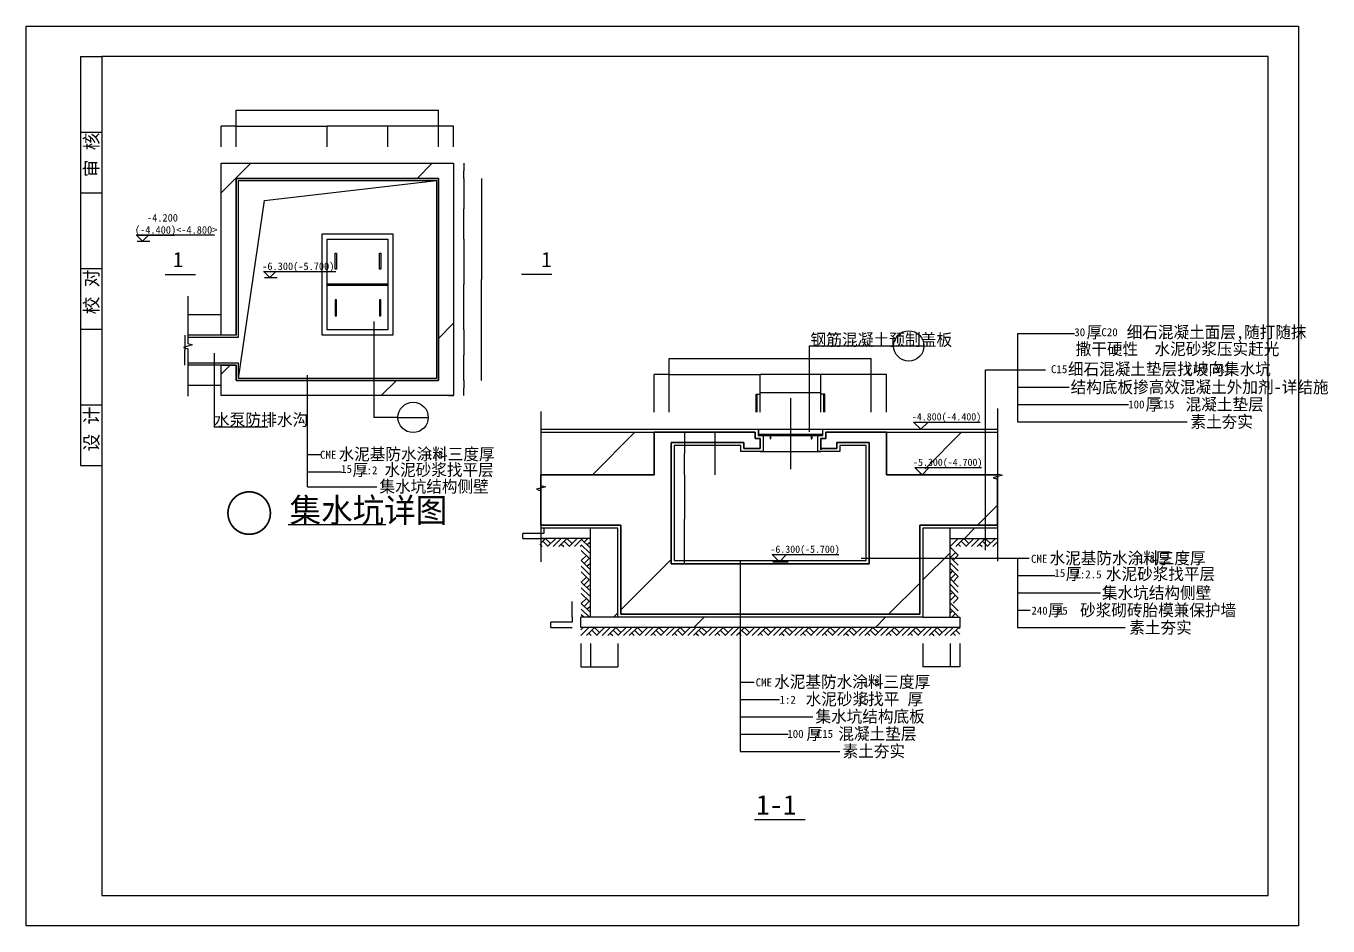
# Model space of a CAD drawing. Header units: metres. Extents: x -29254 to 67342, y -13190 to 112674.
# Drawn here: x -25054 to 17915, y 82974 to 112674 of the extents above; entities that cross this region are included whole.
import ezdxf

# ---------------------------------------------------------------- set-up
doc = ezdxf.new("R2010")
doc.units = ezdxf.units.M
for name, color, linetype in [('DIM', 140, 'Continuous'), ('OTHER', 7, 'Continuous'), ('PUB_DIM', 3, 'Continuous'), ('PUB_HATCH', 7, 'Continuous'), ('PUB_TEXT', 7, 'Continuous'), ('Q', 4, 'Continuous'), ('T1', 41, 'Continuous'), ('T2', 6, 'Continuous'), ('TK', 143, 'Continuous')]:
    doc.layers.add(name, color=color, linetype=linetype)
doc.dimstyles.get("Standard").update_dxf_attribs({"dimtxt": 2.5, "dimasz": 2.5, "dimexe": 1.25, "dimexo": 0.625, "dimtad": 1, "dimcen": 2.5, "dimazin": 3, "dimtfac": 1, "dimtmove": 0, "dimatfit": 3})
pattern_1 = [(45, (0, 0), (-2994.92, 2994.92), [])]
pattern_2 = [(45, (0, 0), (-1796.95, 1796.95), [])]
pattern_3 = [(45, (0, 0), (-1497.46, 1497.46), [])]

# ---------------------------------------------------------------- blocks, each defined once
blk = doc.blocks.new('_INDEX1')
blk.add_lwpolyline([(-0.5, 0, 0.04, 0.04, 1), (0.5, 0, 0.04, 0.04, 1)], format="xyseb", close=True)
blk = doc.blocks.new('BG')
at = {"layer": 'T2'}
for p, q in [((-450, 450), (2400, 450)), ((-450, 450), (0, 0)), ((-400, 0), (550, 0)), ((450, 450), (0, 0))]:
    blk.add_line(p, q, dxfattribs=at)
blk = doc.blocks.new('_INDEX')
blk.add_line((-0.5, 0), (0.5, 0))
blk.add_circle((0, 0), 0.5)
blk = doc.blocks.new('*D3')
for p, q in [((174.4, 100570.26), (-824.85, 100570.26)), ((-824.6, 99928.36), (-824.6, 100570.26)), ((1176.65, 100570.26), (177.4, 100570.26)), ((1176.4, 99928.36), (1176.4, 100570.26))]:
    blk.add_line(p, q)
at = {"layer": 'Defpoints'}
for p in [(1176.4, 100570.26), (-824.6, 99928.36), (1176.4, 99928.36)]:
    blk.add_point(p, dxfattribs=at)
at = {"layer": 'DIM', "insert": (175.9, 100570.26), "char_height": 1, "attachment_point": 5}
blk.add_mtext('600', dxfattribs=at)
blk = doc.blocks.new('*D4')
for p, q in [((174.4, 101170.56), (-824.85, 101170.56)), ((-824.6, 99928.36), (-824.6, 101170.56)), ((1176.65, 101170.56), (177.4, 101170.56)), ((1176.4, 99928.36), (1176.4, 101170.56))]:
    blk.add_line(p, q)
at = {"layer": 'Defpoints'}
for p in [(1176.4, 101170.56), (-824.6, 99928.36), (1176.4, 99928.36)]:
    blk.add_point(p, dxfattribs=at)
at = {"layer": 'DIM', "insert": (175.9, 101170.56), "char_height": 1, "attachment_point": 5}
blk.add_mtext('600', dxfattribs=at)
blk = doc.blocks.new('*D5')
for p, q in [((-3826.1, 100995.56), (-3826.1, 101704.16)), ((-3825.85, 101704.16), (-493.1, 101704.16)), ((-489.1, 101704.16), (2843.65, 101704.16)), ((2843.9, 100995.56), (2843.9, 101704.16))]:
    blk.add_line(p, q)
at = {"layer": 'Defpoints'}
for p in [(-3826.1, 101704.16), (-3826.1, 100995.56), (2843.9, 100995.56)]:
    blk.add_point(p, dxfattribs=at)
at = {"layer": 'DIM', "insert": (-491.1, 101704.16), "char_height": 1, "attachment_point": 5}
blk.add_mtext('2000', dxfattribs=at)
blk = doc.blocks.new('*D17')
for p, q in [((-8312.205, 95930.76), (-8661.13, 95930.76)), ((-8660.88, 95764.01), (-8660.88, 95930.76)), ((-7960.28, 95930.76), (-8309.205, 95930.76)), ((-7960.53, 96097.51), (-7960.53, 95930.76))]:
    blk.add_line(p, q)
at = {"layer": 'Defpoints'}
for p in [(-7960.53, 96097.51), (-7960.53, 95930.76), (-8660.88, 95764.01)]:
    blk.add_point(p, dxfattribs=at)
at = {"layer": 'DIM', "insert": (-8310.705, 95930.76), "char_height": 1, "attachment_point": 5}
blk.add_mtext('100', dxfattribs=at)
blk = doc.blocks.new('*D18')
for p, q in [((-7027.95, 93682.8), (-7028.2, 93682.8)), ((-7027.7, 93362.81), (-7027.7, 93682.8)), ((-7027.7, 93162.71), (-7027.7, 93682.8)), ((-7027.7, 93682.8), (-7027.7, 93682.8)), ((-7027.45, 93682.8), (-7027.2, 93682.8))]:
    blk.add_line(p, q)
at = {"layer": 'Defpoints'}
for p in [(-7027.7, 93682.8), (-7027.7, 93362.81), (-7027.7, 93162.71)]:
    blk.add_point(p, dxfattribs=at)
at = {"layer": 'DIM', "insert": (-7027.7, 93683.925), "char_height": 1, "attachment_point": 5}
blk.add_mtext('15', dxfattribs=at)
blk = doc.blocks.new('*D19')
for p, q in [((-7379.375, 92995.96), (-7728.3, 92995.96)), ((-7728.05, 92829.21), (-7728.05, 92995.96)), ((-7027.45, 92995.96), (-7376.375, 92995.96)), ((-7027.7, 93162.71), (-7027.7, 92995.96))]:
    blk.add_line(p, q)
at = {"layer": 'Defpoints'}
for p in [(-7728.05, 92829.21), (-7027.7, 93162.71), (-7027.7, 92995.96)]:
    blk.add_point(p, dxfattribs=at)
at = {"layer": 'DIM', "insert": (-7377.875, 92995.96), "char_height": 1, "attachment_point": 5}
blk.add_mtext('100', dxfattribs=at)
blk = doc.blocks.new('*D20')
for p, q in [((-6745.53, 92295.66), (-6745.53, 91523.35)), ((-6427.4, 92295.66), (-6427.4, 91523.35)), ((-6745.28, 91523.35), (-6587.965, 91523.35)), ((-6584.965, 91523.35), (-6427.65, 91523.35))]:
    blk.add_line(p, q)
at = {"layer": 'Defpoints'}
for p in [(-6745.53, 92295.66), (-6427.4, 92295.66), (-6745.53, 91523.35)]:
    blk.add_point(p, dxfattribs=at)
at = {"layer": 'DIM', "insert": (-6586.465, 91523.35), "char_height": 1, "attachment_point": 5}
blk.add_mtext('100', dxfattribs=at)
blk = doc.blocks.new('*D21')
for p, q in [((-6427.4, 92295.66), (-6427.4, 91523.35)), ((-5527, 92295.66), (-5527, 91523.35)), ((-6427.15, 91523.35), (-5978.7, 91523.35)), ((-5975.7, 91523.35), (-5527.25, 91523.35))]:
    blk.add_line(p, q)
at = {"layer": 'Defpoints'}
for p in [(-6427.4, 92295.66), (-5527, 92295.66), (-6427.4, 91523.35)]:
    blk.add_point(p, dxfattribs=at)
at = {"layer": 'DIM', "insert": (-5977.2, 91523.35), "char_height": 1, "attachment_point": 5}
blk.add_mtext('240', dxfattribs=at)
blk = doc.blocks.new('*D22')
for p, q in [((-3325.85, 97865.11), (-3325.85, 96397.71)), ((-3326.1, 96397.71), (-3326.35, 96397.71)), ((-3325.85, 94930.31), (-3325.85, 96397.71)), ((-3325.85, 96397.71), (-3325.85, 96397.71)), ((-3325.6, 96397.71), (-3325.35, 96397.71))]:
    blk.add_line(p, q)
at = {"layer": 'Defpoints'}
for p in [(-3325.85, 97865.11), (-3325.85, 96397.71), (-3325.85, 94930.31)]:
    blk.add_point(p, dxfattribs=at)
at = {"layer": 'DIM', "insert": (-3325.85, 96398.835), "char_height": 1, "attachment_point": 5}
blk.add_mtext('1000', dxfattribs=at)
blk = doc.blocks.new('*D23')
for p, q in [((-3826.1, 99928.36), (-3826.1, 101170.56)), ((-3825.85, 101170.56), (-2326.85, 101170.56)), ((-2323.85, 101170.56), (-824.85, 101170.56)), ((-824.6, 99928.36), (-824.6, 101170.56))]:
    blk.add_line(p, q)
at = {"layer": 'Defpoints'}
for p in [(-3826.1, 101170.56), (-3826.1, 99928.36), (-824.6, 99928.36)]:
    blk.add_point(p, dxfattribs=at)
at = {"layer": 'DIM', "insert": (-2325.35, 101170.56), "char_height": 1, "attachment_point": 5}
blk.add_mtext('900', dxfattribs=at)
blk = doc.blocks.new('*D24')
for p, q in [((-3325.85, 99265.81), (-3325.85, 98565.46)), ((-3326.1, 98565.46), (-3326.35, 98565.46)), ((-3325.85, 97865.11), (-3325.85, 98565.46)), ((-3325.85, 98565.46), (-3325.85, 98565.46)), ((-3325.6, 98565.46), (-3325.35, 98565.46))]:
    blk.add_line(p, q)
at = {"layer": 'Defpoints'}
for p in [(-3325.85, 99265.81), (-3325.85, 98565.46), (-3325.85, 97865.11)]:
    blk.add_point(p, dxfattribs=at)
at = {"layer": 'DIM', "insert": (-3325.85, 98566.585), "char_height": 1, "attachment_point": 5}
blk.add_mtext('500(300)', dxfattribs=at)
blk = doc.blocks.new('*D25')
for p, q in [((-4077.725, 101170.56), (-4326.6, 101170.56)), ((-4326.35, 99928.36), (-4326.35, 101170.56)), ((-3825.85, 101170.56), (-4074.725, 101170.56)), ((-3826.1, 100023.11), (-3826.1, 101170.56))]:
    blk.add_line(p, q)
at = {"layer": 'Defpoints'}
for p in [(-3826.1, 101170.56), (-4326.35, 99928.36), (-3826.1, 100023.11)]:
    blk.add_point(p, dxfattribs=at)
at = {"layer": 'DIM', "insert": (-4076.225, 101170.56), "char_height": 1, "attachment_point": 5}
blk.add_mtext('150', dxfattribs=at)
blk = doc.blocks.new('*D26')
for p, q in [((-924.65, 99928.36), (-924.65, 100528.66)), ((-924.4, 100528.66), (-875.625, 100528.66)), ((-873.625, 100528.66), (-824.85, 100528.66)), ((-824.6, 99928.36), (-824.6, 100528.66))]:
    blk.add_line(p, q)
at = {"layer": 'Defpoints'}
for p in [(-924.65, 100528.66), (-924.65, 99928.36), (-824.6, 99928.36)]:
    blk.add_point(p, dxfattribs=at)
at = {"layer": 'DIM', "insert": (-874.625, 100528.66), "char_height": 1, "attachment_point": 5}
blk.add_mtext('60', dxfattribs=at)
blk = doc.blocks.new('*D27')
for p, q in [((-958, 99928.36), (-958, 100528.66)), ((-957.75, 100528.66), (-941.825, 100528.66)), ((-940.825, 100528.66), (-924.9, 100528.66)), ((-924.65, 99928.36), (-924.65, 100528.66))]:
    blk.add_line(p, q)
at = {"layer": 'Defpoints'}
for p in [(-958, 100528.66), (-958, 99928.36), (-924.65, 99928.36)]:
    blk.add_point(p, dxfattribs=at)
at = {"layer": 'DIM', "insert": (-941.325, 100528.66), "char_height": 1, "attachment_point": 5}
blk.add_mtext('5', dxfattribs=at)
blk = doc.blocks.new('*D36')
for p, q in [((4544.8, 92295.66), (4544.8, 91523.35)), ((5445.2, 92295.66), (5445.2, 91523.35)), ((4993.5, 91523.35), (4544.55, 91523.35)), ((5445.45, 91523.35), (4996.5, 91523.35))]:
    blk.add_line(p, q)
at = {"layer": 'Defpoints'}
for p in [(4544.8, 92295.66), (5445.2, 92295.66), (5445.2, 91523.35)]:
    blk.add_point(p, dxfattribs=at)
at = {"layer": 'DIM', "insert": (4995, 91523.35), "char_height": 1, "attachment_point": 5}
blk.add_mtext('240', dxfattribs=at)
blk = doc.blocks.new('*D37')
for p, q in [((5445.2, 92295.66), (5445.2, 91523.35)), ((5763.32, 92295.66), (5763.32, 91523.35)), ((5602.76, 91523.35), (5444.95, 91523.35)), ((5763.57, 91523.35), (5605.76, 91523.35))]:
    blk.add_line(p, q)
at = {"layer": 'Defpoints'}
for p in [(5445.2, 92295.66), (5763.32, 92295.66), (5763.32, 91523.35)]:
    blk.add_point(p, dxfattribs=at)
at = {"layer": 'DIM', "insert": (5604.26, 91523.35), "char_height": 1, "attachment_point": 5}
blk.add_mtext('100', dxfattribs=at)
blk = doc.blocks.new('*D38')
for p, q in [((2008.65, 101170.56), (1176.15, 101170.56)), ((1176.4, 99928.36), (1176.4, 101170.56)), ((2844.15, 101170.56), (2011.65, 101170.56)), ((2843.9, 99928.36), (2843.9, 101170.56))]:
    blk.add_line(p, q)
at = {"layer": 'Defpoints'}
for p in [(2843.9, 101170.56), (1176.4, 99928.36), (2843.9, 99928.36)]:
    blk.add_point(p, dxfattribs=at)
at = {"layer": 'DIM', "insert": (2010.15, 101170.56), "char_height": 1, "attachment_point": 5}
blk.add_mtext('500', dxfattribs=at)
blk = doc.blocks.new('*D39')
for p, q in [((1292.625, 100528.66), (1276.2, 100528.66)), ((1276.45, 99928.36), (1276.45, 100528.66)), ((1310.05, 100528.66), (1293.625, 100528.66)), ((1309.8, 99928.36), (1309.8, 100528.66))]:
    blk.add_line(p, q)
at = {"layer": 'Defpoints'}
for p in [(1309.8, 100528.66), (1276.45, 99928.36), (1309.8, 99928.36)]:
    blk.add_point(p, dxfattribs=at)
at = {"layer": 'DIM', "insert": (1293.125, 100528.66), "char_height": 1, "attachment_point": 5}
blk.add_mtext('5', dxfattribs=at)
blk = doc.blocks.new('*D40')
for p, q in [((1225.425, 100528.66), (1176.15, 100528.66)), ((1176.4, 99928.36), (1176.4, 100528.66)), ((1276.7, 100528.66), (1227.425, 100528.66)), ((1276.45, 99928.36), (1276.45, 100528.66))]:
    blk.add_line(p, q)
at = {"layer": 'Defpoints'}
for p in [(1276.45, 100528.66), (1176.4, 99928.36), (1276.45, 99928.36)]:
    blk.add_point(p, dxfattribs=at)
at = {"layer": 'DIM', "insert": (1226.425, 100528.66), "char_height": 1, "attachment_point": 5}
blk.add_mtext('60', dxfattribs=at)
blk = doc.blocks.new('*D41')
for p, q in [((3092.525, 101170.56), (2843.65, 101170.56)), ((2843.9, 100023.11), (2843.9, 101170.56)), ((3344.4, 101170.56), (3095.525, 101170.56)), ((3344.15, 99928.36), (3344.15, 101170.56))]:
    blk.add_line(p, q)
at = {"layer": 'Defpoints'}
for p in [(3344.15, 101170.56), (2843.9, 100023.11), (3344.15, 99928.36)]:
    blk.add_point(p, dxfattribs=at)
at = {"layer": 'DIM', "insert": (3094.025, 101170.56), "char_height": 1, "attachment_point": 5}
blk.add_mtext('150', dxfattribs=at)
blk = doc.blocks.new('*D42')
for p, q in [((-18113.39, 109189.71), (-18113.39, 109898.31)), ((-18113.14, 109898.31), (-14780.39, 109898.31)), ((-14776.39, 109898.31), (-11443.64, 109898.31)), ((-11443.39, 109189.71), (-11443.39, 109898.31))]:
    blk.add_line(p, q)
at = {"layer": 'Defpoints'}
for p in [(-18113.39, 109898.31), (-18113.39, 109189.71), (-11443.39, 109189.71)]:
    blk.add_point(p, dxfattribs=at)
at = {"layer": 'DIM', "insert": (-14778.39, 109898.31), "char_height": 1, "attachment_point": 5}
blk.add_mtext('2000', dxfattribs=at)
blk = doc.blocks.new('*D43')
for p, q in [((-18113.39, 108689.46), (-18113.39, 109364.71)), ((-18113.14, 109364.71), (-16614.14, 109364.71)), ((-16611.14, 109364.71), (-15112.14, 109364.71)), ((-15111.89, 108689.46), (-15111.89, 109364.71))]:
    blk.add_line(p, q)
at = {"layer": 'Defpoints'}
for p in [(-18113.39, 109364.71), (-18113.39, 108689.46), (-15111.89, 108689.46)]:
    blk.add_point(p, dxfattribs=at)
at = {"layer": 'DIM', "insert": (-16612.64, 109364.71), "char_height": 1, "attachment_point": 5}
blk.add_mtext('900', dxfattribs=at)
blk = doc.blocks.new('*D44')
for p, q in [((-19814.24, 102477.3), (-19814.24, 101977.05)), ((-19814.49, 101977.05), (-19814.74, 101977.05)), ((-19814.24, 101476.8), (-19814.24, 101977.05)), ((-19814.24, 101977.05), (-19814.24, 101977.05)), ((-19813.99, 101977.05), (-19813.74, 101977.05))]:
    blk.add_line(p, q)
at = {"layer": 'Defpoints'}
for p in [(-19814.24, 102477.3), (-19814.24, 101977.05), (-19814.24, 101476.8)]:
    blk.add_point(p, dxfattribs=at)
at = {"layer": 'DIM', "insert": (-19814.24, 101978.175), "char_height": 1, "attachment_point": 5}
blk.add_mtext('300', dxfattribs=at)
blk = doc.blocks.new('*D45')
for p, q in [((-18365.015, 109364.71), (-18613.89, 109364.71)), ((-18613.64, 108689.46), (-18613.64, 109364.71)), ((-18113.14, 109364.71), (-18362.015, 109364.71)), ((-18113.39, 108784.2), (-18113.39, 109364.71))]:
    blk.add_line(p, q)
at = {"layer": 'Defpoints'}
for p in [(-18113.39, 109364.71), (-18113.39, 108784.2), (-18613.64, 108689.46)]:
    blk.add_point(p, dxfattribs=at)
at = {"layer": 'DIM', "insert": (-18363.515, 109364.71), "char_height": 1, "attachment_point": 5}
blk.add_mtext('150', dxfattribs=at)
blk = doc.blocks.new('*D46')
for p, q in [((-14112.89, 109364.71), (-15112.14, 109364.71)), ((-15111.89, 108689.46), (-15111.89, 109364.71)), ((-13110.64, 109364.71), (-14109.89, 109364.71)), ((-13110.89, 108689.46), (-13110.89, 109364.71))]:
    blk.add_line(p, q)
at = {"layer": 'Defpoints'}
for p in [(-13110.89, 109364.71), (-15111.89, 108689.46), (-13110.89, 108689.46)]:
    blk.add_point(p, dxfattribs=at)
at = {"layer": 'DIM', "insert": (-14111.39, 109364.71), "char_height": 1, "attachment_point": 5}
blk.add_mtext('600', dxfattribs=at)
blk = doc.blocks.new('*D47')
for p, q in [((-11194.765, 109364.71), (-11443.64, 109364.71)), ((-11443.39, 108784.2), (-11443.39, 109364.71)), ((-10942.89, 109364.71), (-11191.765, 109364.71)), ((-10943.14, 108689.46), (-10943.14, 109364.71))]:
    blk.add_line(p, q)
at = {"layer": 'Defpoints'}
for p in [(-10943.14, 109364.71), (-11443.39, 108784.2), (-10943.14, 108689.46)]:
    blk.add_point(p, dxfattribs=at)
at = {"layer": 'DIM', "insert": (-11193.265, 109364.71), "char_height": 1, "attachment_point": 5}
blk.add_mtext('150', dxfattribs=at)
blk = doc.blocks.new('*D48')
for p, q in [((-12278.64, 109364.71), (-13111.14, 109364.71)), ((-13110.89, 108689.46), (-13110.89, 109364.71)), ((-11443.14, 109364.71), (-12275.64, 109364.71)), ((-11443.39, 108689.46), (-11443.39, 109364.71))]:
    blk.add_line(p, q)
at = {"layer": 'Defpoints'}
for p in [(-11443.39, 109364.71), (-13110.89, 108689.46), (-11443.39, 108689.46)]:
    blk.add_point(p, dxfattribs=at)
at = {"layer": 'DIM', "insert": (-12277.14, 109364.71), "char_height": 1, "attachment_point": 5}
blk.add_mtext('500', dxfattribs=at)
blk = doc.blocks.new('*D50')
for p, q in [((-10024.11, 107646.55), (-10024.11, 104311.55)), ((-10024.36, 104311.55), (-10024.61, 104311.55)), ((-10024.11, 100976.55), (-10024.11, 104311.55)), ((-10024.11, 104311.55), (-10024.11, 104311.55)), ((-10023.86, 104311.55), (-10023.61, 104311.55))]:
    blk.add_line(p, q)
at = {"layer": 'Defpoints'}
for p in [(-10024.11, 107646.55), (-10024.11, 104311.55), (-10024.11, 100976.55)]:
    blk.add_point(p, dxfattribs=at)
at = {"layer": 'DIM', "insert": (-10024.11, 104312.675), "char_height": 1, "attachment_point": 5}
blk.add_mtext('2000', dxfattribs=at)
blk = doc.blocks.new('*D51')
for p, q in [((-10609.64, 105645.55), (-10609.64, 104144.8)), ((-10609.89, 104144.8), (-10610.14, 104144.8)), ((-10609.64, 102644.05), (-10609.64, 104144.8)), ((-10609.64, 104144.8), (-10609.64, 104144.8)), ((-10609.39, 104144.8), (-10609.14, 104144.8))]:
    blk.add_line(p, q)
at = {"layer": 'Defpoints'}
for p in [(-10609.64, 105645.55), (-10609.64, 104144.8), (-10609.64, 102644.05)]:
    blk.add_point(p, dxfattribs=at)
at = {"layer": 'DIM', "insert": (-10609.64, 104145.925), "char_height": 1, "attachment_point": 5}
blk.add_mtext('900', dxfattribs=at)
blk = doc.blocks.new('*D52')
for p, q in [((-10609.64, 102644.05), (-10609.64, 101810.3)), ((-10609.89, 101810.3), (-10610.14, 101810.3)), ((-10609.64, 100976.55), (-10609.64, 101810.3)), ((-10609.64, 101810.3), (-10609.64, 101810.3)), ((-10609.39, 101810.3), (-10609.14, 101810.3))]:
    blk.add_line(p, q)
at = {"layer": 'Defpoints'}
for p in [(-10609.64, 102644.05), (-10609.64, 101810.3), (-10609.64, 100976.55)]:
    blk.add_point(p, dxfattribs=at)
at = {"layer": 'DIM', "insert": (-10609.64, 101811.425), "char_height": 1, "attachment_point": 5}
blk.add_mtext('500', dxfattribs=at)
blk = doc.blocks.new('*D53')
for p, q in [((-10609.89, 100726.42), (-10610.14, 100726.42)), ((-10609.64, 100976.55), (-10609.64, 100726.42)), ((-10609.64, 100476.3), (-10609.64, 100726.42)), ((-10609.64, 100726.42), (-10609.64, 100726.42)), ((-10609.39, 100726.42), (-10609.14, 100726.42))]:
    blk.add_line(p, q)
at = {"layer": 'Defpoints'}
for p in [(-10609.64, 100976.55), (-10609.64, 100726.42), (-10609.64, 100476.3)]:
    blk.add_point(p, dxfattribs=at)
at = {"layer": 'DIM', "insert": (-10609.64, 100727.545), "char_height": 1, "attachment_point": 5}
blk.add_mtext('150', dxfattribs=at)
blk = doc.blocks.new('*D55')
for p, q in [((-10609.89, 107896.67), (-10610.14, 107896.67)), ((-10609.64, 108146.8), (-10609.64, 107896.67)), ((-10609.64, 107646.55), (-10609.64, 107896.67)), ((-10609.64, 107896.67), (-10609.64, 107896.67)), ((-10609.39, 107896.67), (-10609.14, 107896.67))]:
    blk.add_line(p, q)
at = {"layer": 'Defpoints'}
for p in [(-10609.64, 108146.8), (-10609.64, 107896.67), (-10609.64, 107646.55)]:
    blk.add_point(p, dxfattribs=at)
at = {"layer": 'DIM', "insert": (-10609.64, 107897.795), "char_height": 1, "attachment_point": 5}
blk.add_mtext('150', dxfattribs=at)
blk = doc.blocks.new('*D56')
for p, q in [((-10609.64, 107646.55), (-10609.64, 106646.05)), ((-10609.89, 106646.05), (-10610.14, 106646.05)), ((-10609.64, 105645.55), (-10609.64, 106646.05)), ((-10609.64, 106646.05), (-10609.64, 106646.05)), ((-10609.39, 106646.05), (-10609.14, 106646.05))]:
    blk.add_line(p, q)
at = {"layer": 'Defpoints'}
for p in [(-10609.64, 107646.55), (-10609.64, 106646.05), (-10609.64, 105645.55)]:
    blk.add_point(p, dxfattribs=at)
at = {"layer": 'DIM', "insert": (-10609.64, 106647.175), "char_height": 1, "attachment_point": 5}
blk.add_mtext('600', dxfattribs=at)

msp = doc.modelspace()

# ---------------------------------------------------------------- hatches: boundary and pattern name
h = msp.add_hatch()
h.set_pattern_fill('AN31C', scale=1334)
h.set_pattern_definition(pattern_1)
h.paths.add_polyline_path([(-11443.39, 107646.55), (-11443.39, 100976.55), (-18113.39, 100976.55), (-18113.39, 101476.8), (-18613.64, 101476.8), (-18613.64, 100476.3), (-10943.14, 100476.3), (-10943.14, 108146.8), (-18613.64, 108146.8), (-18613.64, 102477.3), (-18113.39, 102477.3), (-18113.39, 107646.55)])
h = msp.add_hatch()
h.set_pattern_fill('ANSI31', scale=1200.6)
h.paths.add_polyline_path([(-18613.64, 103144.3), (-19714.19, 103144.3), (-19714.19, 102477.3), (-18613.64, 102477.3)])
h = msp.add_hatch()
h.set_pattern_fill('ANSI31', scale=1200.6)
h.paths.add_polyline_path([(-18613.64, 101476.8), (-19714.19, 101476.8), (-19714.19, 100809.8), (-18613.64, 100809.8)])
h = msp.add_hatch()
h.set_pattern_fill('AN31C', scale=2001)
h.set_pattern_definition([(45, (0, 0), (-4492.37, 4492.37), [])])
h.paths.add_polyline_path([(4444.7, 96197.61), (7010.35, 96197.61), (7010.35, 97865.11), (3344.15, 97865.11), (3344.15, 99265.81), (1343.15, 99265.81), (1343.15, 99065.71), (1176.4, 99065.71), (1176.4, 98732.21), (1710, 98732.21), (1710, 98932.31), (2777.2, 98932.31), (2777.2, 94930.31), (-3759.4, 94930.31), (-3759.4, 98932.31), (-1358.2, 98932.31), (-1358.2, 98732.21), (-824.6, 98732.21), (-824.6, 99065.71), (-991.35, 99065.71), (-991.35, 99265.81), (-4326.35, 99265.81), (-4326.35, 97865.11), (-8060.58, 97865.11), (-8060.58, 96197.61), (-5426.9, 96197.61), (-5426.9, 93262.81), (4444.7, 93262.81)])
h = msp.add_hatch()
h.set_pattern_fill('AN33C', scale=800.4)
h.set_pattern_definition(pattern_2)
h.paths.add_polyline_path([(-8060.58, 99265.81), (-8060.58, 97865.11), (-4326.35, 97865.11), (-4326.35, 99265.81)])
h = msp.add_hatch()
h.set_pattern_fill('AN33C', scale=800.4)
h.set_pattern_definition(pattern_2)
h.paths.add_polyline_path([(6615.14, 99265.81), (3344.15, 99265.81), (3344.15, 97865.11), (4511.4, 97865.11), (4311.29, 98065.22), (4711.51, 98065.22), (4511.4, 97865.11), (4755.98, 97865.11), (6615.14, 97865.11)])
h = msp.add_hatch()
h.set_pattern_fill('AN33C', scale=800.4)
h.set_pattern_definition(pattern_2)
h.paths.add_polyline_path([(7010.35, 99265.81), (6615.14, 99265.81), (6615.14, 97865.11), (7010.35, 97865.11)])
h = msp.add_hatch()
h.set_pattern_fill('AN32C', scale=667)
h.set_pattern_definition(pattern_3)
h.paths.add_polyline_path([(-6427.4, 95764.01), (-6427.4, 96097.51), (-8060.58, 96097.51), (-8060.58, 95764.01), (-7960.53, 95764.01)])
h = msp.add_hatch()
h.set_pattern_fill('ANSI31', scale=2001)
h.paths.add_polyline_path([(-6427.4, 93162.71), (-5527, 93162.71), (-5527, 96097.51), (-6427.4, 96097.51)])
h = msp.add_hatch()
h.set_pattern_fill('ANSI31', scale=2001)
h.paths.add_polyline_path([(5445.2, 96097.51), (4544.8, 96097.51), (4544.8, 93162.71), (5445.2, 93162.71)])
h = msp.add_hatch()
h.set_pattern_fill('AN32C', scale=667)
h.set_pattern_definition(pattern_3)
h.paths.add_polyline_path([(7010.35, 96097.51), (5445.2, 96097.51), (5445.2, 95764.01), (7010.35, 95764.01)])
h = msp.add_hatch()
h.set_pattern_fill('AN33C', scale=1334)
h.set_pattern_definition(pattern_1)
h.paths.add_polyline_path([(-5527, 93162.71), (-6745.53, 93162.71), (-6745.53, 92829.21), (5763.32, 92829.21), (5763.32, 93162.71), (4544.8, 93162.71)])

# ---------------------------------------------------------------- linework, layer by layer
for p, q in [((-17179.59, 106912.85), (-11510.09, 107579.85)), ((-18046.69, 101043.25), (-17179.59, 106912.85)), ((-21414.86, 105778.95), (-18830.59, 105778.95)), ((-17212.96, 104578.35), (-14828.69, 104578.35)), ((-13110.89, 104159.35), (-15111.89, 104159.35)), ((-13110.89, 104106.47), (-15111.89, 104106.47)), ((7673.88, 102530.31), (9553.63, 102530.31)), ((7673.88, 102530.31), (7673.88, 99609.58)), ((787.62, 102116.94), (787.62, 99286.09)), ((6615.14, 101326.44), (8596.88, 101326.44)), ((6615.14, 95375.78), (6615.14, 101326.44)), ((7673.88, 100754.15), (9372.73, 100754.15)), ((-11113.61, 100476.3), (-10943.14, 100476.3)), ((175.9, 100395.26), (175.9, 98051.7)), ((7673.88, 100181.87), (11336.13, 100181.87)), ((7010.35, 99832.76), (7010.35, 95017.05)), ((-4326.35, 99265.81), (-991.35, 99265.81)), ((-4326.35, 99265.81), (-4326.35, 97865.11)), ((-2325.35, 99265.81), (-2325.35, 97865.11)), ((-991.35, 99265.81), (-991.35, 99065.71)), ((1343.15, 99265.81), (3344.15, 99265.81)), ((1343.15, 99265.81), (1343.15, 99065.71)), ((3344.15, 99265.81), (3344.15, 97865.11)), ((4237.91, 99605.99), (6439.04, 99605.99)), ((7673.88, 99609.58), (13266.99, 99609.58)), ((-3759.4, 98932.31), (-3759.4, 94930.31)), ((-3759.4, 98932.31), (-1358.2, 98932.31)), ((-1358.2, 98932.31), (-1358.2, 98732.21)), ((-991.35, 99065.71), (-824.6, 99065.71)), ((-824.6, 99065.71), (-824.6, 98732.21)), ((-724.55, 99165.76), (-497.95, 99165.76)), ((-478.18, 99165.76), (858.68, 99165.76)), ((878.45, 99165.76), (1076.35, 99165.76)), ((1176.4, 99065.71), (1343.15, 99065.71)), ((1176.4, 99065.71), (1176.4, 98732.21)), ((1710, 98932.31), (2777.2, 98932.31)), ((1710, 98932.31), (1710, 98732.21)), ((2777.2, 98932.31), (2777.2, 94930.31)), ((-1358.2, 98732.21), (-824.6, 98732.21)), ((-824.6, 98632.16), (1176.4, 98632.16)), ((1176.4, 98732.21), (1710, 98732.21)), ((4277.03, 98105.24), (6478.15, 98105.24)), ((-8060.58, 97865.11), (-4326.35, 97865.11)), ((3344.15, 97865.11), (7010.35, 97865.11)), ((-8060.58, 96197.61), (-5426.9, 96197.61)), ((-5426.9, 96197.61), (-5426.9, 93262.81)), ((4444.7, 96197.61), (7010.35, 96197.61)), ((4444.7, 96197.61), (4444.7, 93262.81)), ((-1479.26, 95030.36), (-1479.26, 88730.28)), ((-431.09, 95237.14), (1770.04, 95237.14)), ((2510.4, 95116.9), (8057.22, 95116.9)), ((7673.88, 95116.9), (7673.88, 92827.76)), ((-3759.4, 94930.31), (2777.2, 94930.31)), ((7673.88, 94544.62), (8897.03, 94544.62)), ((7673.88, 93972.33), (10406.23, 93972.33)), ((-5426.9, 93262.81), (4444.7, 93262.81)), ((7673.88, 93400.05), (8083.68, 93400.05)), ((7673.88, 92827.76), (11219.58, 92827.76)), ((-1479.26, 91019.43), (-1027.23, 91019.43)), ((-1479.26, 90447.14), (-187.85, 90447.14)), ((-1479.26, 89874.85), (913.84, 89874.85)), ((-1479.26, 89302.57), (95.44, 89302.57)), ((-1479.26, 88730.28), (1805.68, 88730.28))]:
    msp.add_line(p, q)
for points in [[(-19714.19, 102410.6), (-18046.69, 102410.6), (-18046.69, 107579.85), (-11510.09, 107579.85), (-11510.09, 101043.25), (-18046.69, 101043.25), (-18046.69, 101543.5), (-19714.19, 101543.5)], [(-8060.58, 99365.86), (-891.3, 99365.86), (-891.3, 99165.76), (-724.55, 99165.76), (-724.55, 98632.16), (-1458.25, 98632.16), (-1458.25, 98832.26), (-3659.35, 98832.26), (-3659.35, 95030.36), (2677.15, 95030.36), (2677.15, 98832.26), (1810.05, 98832.26), (1810.05, 98632.16), (1076.35, 98632.16), (1076.35, 99165.76), (1243.1, 99165.76), (1243.1, 99365.86), (7010.35, 99365.86)], [(-824.6, 98732.21), (-824.6, 99065.71)], [(-16399.72, 96228.38), (-13181.24, 96228.38)], [(-1006.22, 86484.8), (663.92, 86484.8)]]:
    msp.add_lwpolyline(points)
for points in [[(-15278.64, 105812.3), (-12944.14, 105812.3), (-12944.14, 102477.3), (-15278.64, 102477.3)], [(-15111.89, 105645.55), (-13110.89, 105645.55), (-13110.89, 102644.05), (-15111.89, 102644.05)], [(-14853.85, 104645.93), (-14853.85, 105179.68), (-14801.84, 105179.68), (-14801.84, 104645.93), (-14853.85, 104645.93)], [(-13390.53, 104645.93), (-13390.53, 105179.68), (-13338.52, 105179.68), (-13338.52, 104645.93), (-13390.53, 104645.93)], [(-14853.85, 103643.67), (-14853.85, 103109.92), (-14801.84, 103109.92), (-14801.84, 103643.67), (-14853.85, 103643.67)], [(-13390.53, 103643.67), (-13390.53, 103109.92), (-13338.52, 103109.92), (-13338.52, 103643.67), (-13390.53, 103643.67)]]:
    msp.add_lwpolyline(points, close=True)
at = {"layer": 'DIM'}
for p, q in [((-8660.88, 95764.01), (-7960.53, 95764.01)), ((-7728.05, 92829.21), (-7027.7, 92829.21))]:
    msp.add_line(p, q, dxfattribs=at)
at = {"layer": 'OTHER'}
for p, q in [((-19714.19, 103764.61), (-19714.19, 102197.16)), ((-19567.45, 102150.47), (-19860.93, 102070.43)), ((-19860.93, 102070.43), (-19714.19, 102023.74)), ((-19714.19, 102197.16), (-19567.45, 102150.47)), ((-19714.19, 102023.74), (-19714.19, 100456.29)), ((-8060.58, 99952.82), (-8060.58, 97511.52)), ((7010.35, 100052.87), (7010.35, 97895.04)), ((7157.09, 97848.35), (6863.61, 97768.31)), ((6863.61, 97768.31), (7010.35, 97721.62)), ((7010.35, 97895.04), (7157.09, 97848.35)), ((7010.35, 97721.62), (7010.35, 95563.79)), ((-7913.84, 97464.83), (-8207.32, 97384.79)), ((-8207.32, 97384.79), (-8060.58, 97338.1)), ((-8060.58, 97511.52), (-7913.84, 97464.83)), ((-8060.58, 97438.1), (-8060.58, 94996.79))]:
    msp.add_line(p, q, dxfattribs=at)
at = {"layer": 'PUB_DIM'}
for p, q in [((-13577.79, 102927.7), (-13577.79, 99758.24)), ((-18847.09, 101877), (-18847.09, 99434.45)), ((787.62, 102116.94), (3580.62, 102116.94)), ((-15769.12, 97463.91), (-15769.12, 101150.73)), ((-12778.57, 99758.24), (-13577.79, 99758.24)), ((-17076.21, 99434.45), (-18847.09, 99434.45)), ((-15769.12, 98531.3), (-15334.88, 98531.3)), ((-15769.12, 97959.01), (-14641.98, 97959.01)), ((-15769.12, 97463.91), (-13471.54, 97463.91))]:
    msp.add_line(p, q, dxfattribs=at)
for points in [[(-20458.45, 104469.27), (-19457.95, 104469.27)], [(-7699.8, 104469.27), (-8700.3, 104469.27)]]:
    msp.add_lwpolyline(points, dxfattribs=at)
at = {"layer": 'PUB_HATCH'}
for p, q in [((-8093.93, 95577.25), (-8013.89, 95497.21)), ((-8060.58, 95610.6), (-7907.17, 95764.01)), ((-8000.55, 95670.63), (-7833.8, 95503.88)), ((-7907.17, 95764.01), (-7740.42, 95597.26)), ((-7840.47, 95497.21), (-7573.67, 95764.01)), ((-7653.71, 95497.21), (-7386.91, 95764.01)), ((-7466.95, 95497.21), (-7200.15, 95764.01)), ((-7386.91, 95577.25), (-7306.87, 95497.21)), ((-7293.53, 95670.63), (-7126.78, 95503.88)), ((-7200.15, 95764.01), (-7033.4, 95597.26)), ((-7133.45, 95497.21), (-6866.65, 95764.01)), ((-6946.69, 95497.21), (-6727.55, 95716.35)), ((-6759.93, 95497.21), (-6727.55, 95529.59)), ((-6727.55, 95737.33), (-6700.87, 95764.01)), ((-6460.75, 95470.53), (-6727.55, 95737.33)), ((-6460.75, 95283.77), (-6727.55, 95550.57)), ((-6634.17, 95643.95), (-6514.11, 95764.01)), ((-6540.79, 95550.57), (-6460.75, 95630.61)), ((5445.2, 95497.21), (5712, 95764.01)), ((5445.2, 95477.25), (5712, 95210.45)), ((5631.96, 95497.21), (5898.76, 95764.01)), ((5712, 95577.25), (5792.04, 95497.21)), ((5805.38, 95670.63), (5972.13, 95503.88)), ((5898.76, 95764.01), (6065.51, 95597.26)), ((5965.46, 95497.21), (6232.26, 95764.01)), ((6152.22, 95497.21), (6419.02, 95764.01)), ((6338.98, 95497.21), (6605.78, 95764.01)), ((6419.02, 95577.25), (6499.06, 95497.21)), ((6512.4, 95670.63), (6679.15, 95503.88)), ((6605.78, 95764.01), (6772.53, 95597.26)), ((6672.48, 95497.21), (6939.28, 95764.01)), ((6859.24, 95497.21), (7010.35, 95648.33)), ((-6460.75, 95097.01), (-6727.55, 95363.81)), ((-6727.55, 95030.31), (-6560.8, 95197.06)), ((-6460.75, 94763.51), (-6727.55, 95030.31)), ((-6634.17, 94936.93), (-6467.42, 95103.68)), ((5445.2, 95143.75), (5712, 94876.95)), ((5618.62, 95303.83), (5451.87, 95137.08)), ((5712, 95210.45), (5545.25, 95043.7)), ((-6460.75, 94576.75), (-6727.55, 94843.55)), ((-6460.75, 94389.99), (-6727.55, 94656.79)), ((-6540.79, 94843.55), (-6460.75, 94923.59)), ((5445.2, 94956.99), (5712, 94690.19)), ((5445.2, 94770.23), (5712, 94503.43)), ((5525.24, 94690.19), (5445.2, 94610.15)), ((5618.62, 94596.81), (5451.87, 94430.06)), ((-6727.55, 94323.29), (-6560.8, 94490.04)), ((-6460.75, 94056.49), (-6727.55, 94323.29)), ((-6460.75, 93869.73), (-6727.55, 94136.53)), ((-6634.17, 94229.91), (-6467.42, 94396.66)), ((-6540.79, 94136.53), (-6460.75, 94216.57)), ((5445.2, 94436.73), (5712, 94169.93)), ((5445.2, 94249.97), (5712, 93983.17)), ((5712, 94503.43), (5545.25, 94336.68)), ((-6460.75, 93682.97), (-6727.55, 93949.77)), ((-6727.55, 93616.27), (-6560.8, 93783.02)), ((-6634.17, 93522.89), (-6467.42, 93689.64)), ((5445.2, 94063.21), (5712, 93796.41)), ((5525.24, 93983.17), (5445.2, 93903.13)), ((5618.62, 93889.79), (5451.87, 93723.04)), ((5712, 93796.41), (5545.25, 93629.66)), ((-6460.75, 93349.47), (-6727.55, 93616.27)), ((-6460.75, 93162.71), (-6727.55, 93429.51)), ((-6647.51, 93162.71), (-6727.55, 93242.75)), ((-6540.79, 93429.51), (-6460.75, 93509.55)), ((5445.2, 93642.95), (5712, 93376.15)), ((5445.2, 93456.19), (5712, 93189.39)), ((5525.24, 93376.15), (5445.2, 93296.11)), ((5618.62, 93282.77), (5498.56, 93162.71)), ((-6745.53, 92562.41), (-6478.73, 92829.21)), ((-6745.53, 92749.17), (-6665.49, 92829.21)), ((-6558.77, 92562.41), (-6291.97, 92829.21)), ((-6291.97, 92829.21), (-6125.22, 92662.46)), ((-6225.27, 92562.41), (-5958.47, 92829.21)), ((-6038.51, 92562.41), (-5771.71, 92829.21)), ((-5851.75, 92562.41), (-5584.95, 92829.21)), ((-5584.95, 92829.21), (-5418.2, 92662.46)), ((-5518.25, 92562.41), (-5251.45, 92829.21)), ((-5331.49, 92562.41), (-5064.69, 92829.21)), ((-5144.73, 92562.41), (-4877.93, 92829.21)), ((-4877.93, 92829.21), (-4711.18, 92662.46)), ((-4811.23, 92562.41), (-4544.43, 92829.21)), ((-4624.47, 92562.41), (-4357.67, 92829.21)), ((-4437.71, 92562.41), (-4170.91, 92829.21)), ((-4170.91, 92829.21), (-4004.16, 92662.46)), ((-4104.21, 92562.41), (-3837.41, 92829.21)), ((-3917.45, 92562.41), (-3650.65, 92829.21)), ((-3730.69, 92562.41), (-3463.89, 92829.21)), ((-3463.89, 92829.21), (-3297.14, 92662.46)), ((-3397.19, 92562.41), (-3130.39, 92829.21)), ((-3210.43, 92562.41), (-2943.63, 92829.21)), ((-3023.67, 92562.41), (-2756.87, 92829.21)), ((-2756.87, 92829.21), (-2590.12, 92662.46)), ((-2690.17, 92562.41), (-2423.37, 92829.21)), ((-2503.41, 92562.41), (-2236.61, 92829.21)), ((-2316.65, 92562.41), (-2049.85, 92829.21)), ((-2049.85, 92829.21), (-1883.1, 92662.46)), ((-1983.15, 92562.41), (-1716.35, 92829.21)), ((-1796.39, 92562.41), (-1529.59, 92829.21)), ((-1609.63, 92562.41), (-1342.83, 92829.21)), ((-1342.83, 92829.21), (-1176.08, 92662.46)), ((-1276.13, 92562.41), (-1009.33, 92829.21)), ((-1089.37, 92562.41), (-822.57, 92829.21)), ((-902.61, 92562.41), (-635.81, 92829.21)), ((-635.81, 92829.21), (-469.06, 92662.46)), ((-569.11, 92562.41), (-302.31, 92829.21)), ((-382.35, 92562.41), (-115.55, 92829.21)), ((-195.59, 92562.41), (71.21, 92829.21)), ((71.21, 92829.21), (237.96, 92662.46)), ((137.91, 92562.41), (404.71, 92829.21)), ((324.67, 92562.41), (591.47, 92829.21)), ((511.43, 92562.41), (778.23, 92829.21)), ((778.23, 92829.21), (944.98, 92662.46)), ((844.93, 92562.41), (1111.73, 92829.21)), ((1031.69, 92562.41), (1298.49, 92829.21)), ((1218.45, 92562.41), (1485.25, 92829.21)), ((1485.25, 92829.21), (1652, 92662.46)), ((1551.95, 92562.41), (1818.75, 92829.21)), ((1738.71, 92562.41), (2005.51, 92829.21)), ((1925.47, 92562.41), (2192.27, 92829.21)), ((2192.27, 92829.21), (2359.02, 92662.46)), ((2258.97, 92562.41), (2525.77, 92829.21)), ((2445.73, 92562.41), (2712.53, 92829.21)), ((2632.49, 92562.41), (2899.29, 92829.21)), ((2899.29, 92829.21), (3066.04, 92662.46)), ((2965.99, 92562.41), (3232.79, 92829.21)), ((3152.75, 92562.41), (3419.55, 92829.21)), ((3339.51, 92562.41), (3606.31, 92829.21)), ((3606.31, 92829.21), (3773.06, 92662.46)), ((3673.01, 92562.41), (3939.81, 92829.21)), ((3859.77, 92562.41), (4126.57, 92829.21)), ((4046.53, 92562.41), (4313.33, 92829.21)), ((4313.33, 92829.21), (4480.08, 92662.46)), ((4380.03, 92562.41), (4646.83, 92829.21)), ((4566.79, 92562.41), (4833.59, 92829.21)), ((4753.55, 92562.41), (5020.35, 92829.21)), ((5020.35, 92829.21), (5187.1, 92662.46)), ((5087.05, 92562.41), (5353.85, 92829.21)), ((5273.81, 92562.41), (5540.61, 92829.21)), ((5460.57, 92562.41), (5727.37, 92829.21)), ((5712, 93189.39), (5685.32, 93162.71)), ((5727.37, 92829.21), (5763.32, 92793.27)), ((-6478.73, 92642.45), (-6398.69, 92562.41)), ((-6385.35, 92735.83), (-6218.6, 92569.08)), ((-5771.71, 92642.45), (-5691.67, 92562.41)), ((-5678.33, 92735.83), (-5511.58, 92569.08)), ((-5064.69, 92642.45), (-4984.65, 92562.41)), ((-4971.31, 92735.83), (-4804.56, 92569.08)), ((-4357.67, 92642.45), (-4277.63, 92562.41)), ((-4264.29, 92735.83), (-4097.54, 92569.08)), ((-3650.65, 92642.45), (-3570.61, 92562.41)), ((-3557.27, 92735.83), (-3390.52, 92569.08)), ((-2943.63, 92642.45), (-2863.59, 92562.41)), ((-2850.25, 92735.83), (-2683.5, 92569.08)), ((-2236.61, 92642.45), (-2156.57, 92562.41)), ((-2143.23, 92735.83), (-1976.48, 92569.08)), ((-1529.59, 92642.45), (-1449.55, 92562.41)), ((-1436.21, 92735.83), (-1269.46, 92569.08)), ((-822.57, 92642.45), (-742.53, 92562.41)), ((-729.19, 92735.83), (-562.44, 92569.08)), ((-115.55, 92642.45), (-35.51, 92562.41)), ((-22.17, 92735.83), (144.58, 92569.08)), ((591.47, 92642.45), (671.51, 92562.41)), ((684.85, 92735.83), (851.6, 92569.08)), ((1298.49, 92642.45), (1378.53, 92562.41)), ((1391.87, 92735.83), (1558.62, 92569.08)), ((2005.51, 92642.45), (2085.55, 92562.41)), ((2098.89, 92735.83), (2265.64, 92569.08)), ((2712.53, 92642.45), (2792.57, 92562.41)), ((2805.91, 92735.83), (2972.66, 92569.08)), ((3419.55, 92642.45), (3499.59, 92562.41)), ((3512.93, 92735.83), (3679.68, 92569.08)), ((4126.57, 92642.45), (4206.61, 92562.41)), ((4219.95, 92735.83), (4386.7, 92569.08)), ((4833.59, 92642.45), (4913.63, 92562.41)), ((4926.97, 92735.83), (5093.72, 92569.08)), ((5540.61, 92642.45), (5620.65, 92562.41)), ((5633.99, 92735.83), (5763.32, 92606.51))]:
    msp.add_line(p, q, dxfattribs=at)
at = {"layer": 'Q'}
for p, q in [((-18613.64, 108146.8), (-10943.14, 108146.8)), ((-18613.64, 102477.3), (-18613.64, 108146.8)), ((-10943.14, 108146.8), (-10943.14, 100476.3)), ((-18113.39, 107646.55), (-11443.39, 107646.55)), ((-18113.39, 102477.3), (-18113.39, 107646.55)), ((-11443.39, 107646.55), (-11443.39, 100976.55)), ((-18613.64, 103144.3), (-19714.19, 103144.3)), ((-18113.39, 102477.3), (-19714.19, 102477.3)), ((-18113.39, 101476.8), (-19714.19, 101476.8)), ((-18613.64, 100476.3), (-18613.64, 101476.8)), ((-18113.39, 100976.55), (-18113.39, 101476.8)), ((-18613.64, 100809.8), (-19714.19, 100809.8)), ((-11443.39, 100976.55), (-18113.39, 100976.55)), ((-10943.14, 100476.3), (-18613.64, 100476.3)), ((-8060.58, 99265.81), (-4326.35, 99265.81)), ((3344.15, 99265.81), (7010.35, 99265.81)), ((-497.95, 99199.11), (-497.95, 99052.2)), ((-497.95, 99052.2), (-478.18, 99052.2)), ((-478.18, 99199.11), (-478.18, 99052.2)), ((858.68, 99199.11), (858.68, 99052.2)), ((858.68, 99052.2), (878.45, 99052.2)), ((878.45, 99199.11), (878.45, 99052.2)), ((3344.15, 97865.11), (7010.35, 97865.11)), ((-5527, 93162.71), (-6745.53, 93162.71))]:
    msp.add_line(p, q, dxfattribs=at)
for points in [[(-18613.64, 102477.3), (-18613.64, 108146.8), (-10943.14, 108146.8), (-10943.14, 100476.3), (-18613.64, 100476.3), (-18613.64, 101476.8), (-18113.39, 101476.8), (-18113.39, 100976.55), (-11443.39, 100976.55), (-11443.39, 107646.55), (-18113.39, 107646.55), (-18113.39, 102477.3)], [(-8060.58, 97865.11), (-4326.35, 97865.11), (-4326.35, 99265.81), (-991.35, 99265.81), (-991.35, 99065.71), (-824.6, 99065.71), (-824.6, 98732.21), (-1358.2, 98732.21), (-1358.2, 98932.31), (-3759.4, 98932.31), (-3759.4, 94930.31), (2777.2, 94930.31), (2777.2, 98932.31), (1710, 98932.31), (1710, 98732.21), (1176.4, 98732.21), (1176.4, 98685.35), (1176.4, 98732.21), (1176.4, 99065.71), (1343.15, 99065.71), (1343.15, 99265.81), (3344.15, 99265.81), (3344.15, 97865.11), (7010.35, 97865.11), (7010.35, 96197.61), (4444.7, 96197.61), (4444.7, 93262.81), (-5426.9, 93262.81), (-5426.9, 96197.61), (-8060.58, 96197.61)], [(-871.46, 99369.16), (1229.1, 99369.16), (1229.1, 99199.11), (-871.46, 99199.11)]]:
    msp.add_lwpolyline(points, close=True, dxfattribs=at)
for points in [[(-1358.2, 98732.21), (-824.6, 98732.21), (-824.6, 99065.71), (-991.35, 99065.71), (-991.35, 99265.81), (-4326.35, 99265.81), (-4326.35, 97865.11), (-8060.58, 97865.11), (-8060.58, 96197.61), (-5426.9, 96197.61), (-5426.9, 93262.81), (4444.7, 93262.81), (4444.7, 96197.61), (7010.35, 96197.61), (7010.35, 97865.11), (3344.15, 97865.11), (3344.15, 99265.81), (1343.15, 99265.81), (1343.15, 99065.71), (1176.4, 99065.71), (1176.4, 98732.21), (1710, 98732.21), (1710, 98932.31), (2777.2, 98932.31), (2777.2, 94930.31), (-3759.4, 94930.31), (-3759.4, 98932.31), (-1358.2, 98932.31)], [(-1358.2, 98932.31), (-1358.2, 98732.21)], [(7010.35, 96097.51), (4544.8, 96097.51), (4544.8, 93162.71), (-5527, 93162.71), (-5527, 96097.51), (-8060.58, 96097.51)], [(-6427.4, 93162.71), (-6427.4, 96097.51)], [(5445.2, 93162.71), (5445.2, 96097.51)], [(-6427.4, 95764.01), (-8060.58, 95764.01)], [(5445.2, 95764.01), (7010.35, 95764.01)], [(4544.8, 93162.71), (5763.32, 93162.71), (5763.32, 92829.21), (-6745.53, 92829.21), (-6745.53, 93162.71)]]:
    msp.add_lwpolyline(points, dxfattribs=at)
at = {"layer": 'TK'}
for p, q in [((-23253.65, 111674.28), (-23253.65, 98174.28)), ((-23253.65, 111674.28), (-22553.65, 111674.28)), ((-23253.65, 109174.28), (-22553.65, 109174.28)), ((-23253.65, 107174.28), (-22553.65, 107174.28)), ((-23253.65, 104674.28), (-22553.65, 104674.28)), ((-23253.65, 102674.28), (-22553.65, 102674.28)), ((-23253.65, 100174.28), (-22553.65, 100174.28)), ((-23253.65, 98174.28), (-22553.65, 98174.28))]:
    msp.add_line(p, q, dxfattribs=at)
for points in [[(-25053.65, 82974.28), (-25053.65, 112674.28), (16946.35, 112674.28), (16946.35, 82974.28)], [(-22553.65, 83974.28), (15946.35, 83974.28), (15946.35, 111674.28), (-22553.65, 111674.28)]]:
    msp.add_lwpolyline(points, close=True, dxfattribs=at)

# ---------------------------------------------------------------- block references
at = {"layer": 'PUB_DIM', "xscale": 1000, "yscale": 1000, "zscale": 1000}
for p in [(4080.62, 102116.94), (-12278.57, 99758.24)]:
    msp.add_blockref('_INDEX', p, dxfattribs=at)
at = {"layer": 'PUB_TEXT', "xscale": 1400.7, "yscale": 1400.7, "zscale": 1400.7}
msp.add_blockref('_INDEX1', (-17689.51, 96600.59), dxfattribs=at)
at = {"layer": 'T2'}
for p, xscale, yscale, zscale in [((-21214.75, 105578.84), 0.44, 0.44, 0.44), ((-17012.85, 104378.24), 0.44, 0.44, 0.44), ((4478.05, 99365.86), 0.53, 0.53, 0.53), ((4517.16, 97865.11), 0.53, 0.53, 0.53), ((-190.95, 94997.01), 0.53, 0.53, 0.53)]:
    msp.add_blockref('BG', p, dxfattribs=dict(at, xscale=xscale, yscale=yscale, zscale=zscale))

# ---------------------------------------------------------------- texts
at = {"layer": 'PUB_DIM'}
for p in [(-20205.94, 104719.4), (-8047.59, 104719.4)]:
    msp.add_text('1', height=500.25, dxfattribs=at).set_placement(p)
at = {"layer": 'T1'}
for s, height, p in [('-4.200', 250, (-21060.09, 106221.75)), ('(-4.400)<-4.800>', 250, (-21460.09, 105821.75)), ('-6.300(-5.700)', 250, (-17258.19, 104621.15)), ('30', 264.13, (9542.58, 102436.93)), ('C20', 264.13, (10437.05, 102436.93)), ('1:1', 264.13, (10788.21, 101854.92)), ('C15', 264.13, (8772.74, 101217.73)), ('(i=0.3%)', 264.13, (13240.98, 101217.73)), ('100', 264.13, (11321.02, 100052.65)), ('C15', 264.13, (12304.56, 100052.65)), ('-4.800(-4.400)', 240.12, (4183.64, 99657.36)), ('CME', 264.13, (-15350.88, 98394.7)), ('1.8', 264.13, (-11828.97, 98394.7)), ('-5.300(-4.700)', 240.12, (4222.75, 98156.61)), ('15', 264.13, (-14655.39, 97924.18)), ('1:2 ', 264.13, (-13995.06, 97880.15)), ('-6.300(-5.700)', 240.12, (-485.36, 95288.51)), ('CME', 264.13, (8114.88, 94959.74)), ('1.8', 264.13, (11664.88, 94959.74)), ('15', 264.13, (8885.96, 94489.21)), ('1:2.5', 264.13, (9546.29, 94445.19)), ('240', 264.13, (8126.84, 93248.86)), ('M5', 264.13, (8967.19, 93248.86)), ('CME', 264.13, (-972.78, 90881.24)), ('1.8', 264.13, (2577.22, 90881.24)), ('1:2', 264.13, (-185.86, 90308.95)), ('15', 264.13, (2404.39, 90308.95)), ('100', 264.13, (70.72, 89181.51)), ('C15', 264.13, (1042.23, 89181.51))]:
    msp.add_text(s, height=height, dxfattribs=at).set_placement(p)
at = {"layer": 'T2'}
for s, height, p in [('厚   细石混凝土面层,随打随抹', 396.2, (9947.61, 102374.56)), ('钢筋混凝土预制盖板', 400, (834.75, 102120.95)), ('撒干硬性  水泥砂浆压实赶光', 396.2, (9591.8, 101821.05)), ('细石混凝土垫层找坡向集水坑', 396.2, (9332.67, 101155.37)), ('结构底板掺高效混凝土外加剂-详结施', 396.2, (9423.16, 100562.58)), ('厚   混凝土垫层', 396.2, (11895.22, 99990.29)), ('水泵防排水沟', 400, (-18856.55, 99479.81)), ('素土夯实', 396.2, (13377.35, 99418.01)), ('水泥基防水涂料三度厚', 396.2, (-14739.96, 98349.47)), ('厚  水泥砂浆找平层', 396.2, (-14278.81, 97828.95)), ('集水坑结构侧壁', 396.2, (-13389.47, 97282.09)), ('集水坑详图', 800, (-16354.34, 96293.65)), ('水泥基防水涂料三度厚', 396.2, (8725.8, 94914.51)), ('厚', 396.2, (12220.22, 94914.51)), ('厚   水泥砂浆找平层', 396.2, (9262.54, 94393.99)), ('集水坑结构侧壁', 396.2, (10456.88, 93769.94)), ('厚  砂浆砌砖胎模兼保护墙', 396.2, (8680.49, 93197.65)), ('素土夯实', 396.2, (11357.99, 92625.37)), ('水泥基防水涂料三度厚', 396.2, (-361.85, 90836.01)), ('水泥砂浆找平 厚', 396.2, (677.11, 90263.72)), ('集水坑结构底板', 396.2, (1001.52, 89691.44)), ('厚  混凝土垫层', 396.2, (703.54, 89119.15)), ('素土夯实', 396.2, (1897.11, 88546.87)), ('1-1', 650, (-955.16, 86648.42))]:
    msp.add_text(s, height=height, dxfattribs=at).set_placement(p)
at = {"layer": 'TK'}
for s, p in [('审 核', (-22669.88, 107684.89)), ('校 对', (-22669.88, 103159.85)), ('设 计', (-22669.88, 98634.81))]:
    msp.add_text(s, height=450, rotation=90, dxfattribs=at).set_placement(p)

# ---------------------------------------------------------------- dimensions: what is measured, and where the dimension line sits
at = {"layer": 'DIM'}
for base, p1, p2, text, picture, middle in [((-18113.39, 109898.31), (-18113.39, 109189.71), (-11443.39, 109189.71), '2000', '*D42', (-14778.39, 109898.31)), ((-18113.39, 109364.71), (-18113.39, 108784.2), (-18613.64, 108689.46), '150', '*D45', (-18363.515, 109364.71)), ((-18113.39, 109364.71), (-18113.39, 108689.46), (-15111.89, 108689.46), '900', '*D43', (-16612.64, 109364.71)), ((-13110.89, 109364.71), (-13110.89, 108689.46), (-15111.89, 108689.46), '600', '*D46', (-14111.39, 109364.71)), ((-11443.39, 109364.71), (-11443.39, 108689.46), (-13110.89, 108689.46), '500', '*D48', (-12277.14, 109364.71)), ((-10943.14, 109364.71), (-10943.14, 108689.46), (-11443.39, 108784.2), '150', '*D47', (-11193.265, 109364.71)), ((-10609.64, 107896.67), (-10609.64, 107646.55), (-10609.64, 108146.8), '150', '*D55', (-10609.64, 107897.795)), ((-10609.64, 106646.05), (-10609.64, 105645.55), (-10609.64, 107646.55), '600', '*D56', (-10609.64, 106647.175)), ((-10024.11, 104311.55), (-10024.11, 100976.55), (-10024.11, 107646.55), '2000', '*D50', (-10024.11, 104312.675)), ((-10609.64, 104144.8), (-10609.64, 102644.05), (-10609.64, 105645.55), '900', '*D51', (-10609.64, 104145.925)), ((-19814.24, 101977.05), (-19814.24, 102477.3), (-19814.24, 101476.8), '300', '*D44', (-19814.24, 101978.175)), ((-10609.64, 101810.3), (-10609.64, 100976.55), (-10609.64, 102644.05), '500', '*D52', (-10609.64, 101811.425)), ((-3826.1, 101704.16), (-3826.1, 100995.56), (2843.9, 100995.56), '2000', '*D5', (-491.1, 101704.16)), ((-3826.1, 101170.56), (-3826.1, 100023.11), (-4326.35, 99928.36), '150', '*D25', (-4076.225, 101170.56)), ((-3826.1, 101170.56), (-3826.1, 99928.36), (-824.6, 99928.36), '900', '*D23', (-2325.35, 101170.56)), ((1176.4, 101170.56), (1176.4, 99928.36), (-824.6, 99928.36), '600', '*D4', (175.9, 101170.56)), ((2843.9, 101170.56), (2843.9, 99928.36), (1176.4, 99928.36), '500', '*D38', (2010.15, 101170.56)), ((3344.15, 101170.56), (3344.15, 99928.36), (2843.9, 100023.11), '150', '*D41', (3094.025, 101170.56)), ((-10609.64, 100726.42), (-10609.64, 100476.3), (-10609.64, 100976.55), '150', '*D53', (-10609.64, 100727.545)), ((1176.4, 100570.26), (1176.4, 99928.36), (-824.6, 99928.36), '600', '*D3', (175.9, 100570.26)), ((-958, 100528.66), (-958, 99928.36), (-924.65, 99928.36), '5', '*D27', (-941.325, 100528.66)), ((-924.65, 100528.66), (-924.65, 99928.36), (-824.6, 99928.36), '60', '*D26', (-874.625, 100528.66)), ((1276.45, 100528.66), (1276.45, 99928.36), (1176.4, 99928.36), '60', '*D40', (1226.425, 100528.66)), ((1309.8, 100528.66), (1309.8, 99928.36), (1276.45, 99928.36), '5', '*D39', (1293.125, 100528.66)), ((-3325.85, 98565.46), (-3325.85, 99265.81), (-3325.85, 97865.11), '500(300)', '*D24', (-3325.85, 98566.585)), ((-3325.85, 96397.71), (-3325.85, 97865.11), (-3325.85, 94930.31), '1000', '*D22', (-3325.85, 96398.835)), ((-7960.53, 95930.76), (-7960.53, 96097.51), (-8660.88, 95764.01), '100', '*D17', (-8310.705, 95930.76)), ((-7027.7, 93682.8), (-7027.7, 93362.81), (-7027.7, 93162.71), '15', '*D18', (-7027.7, 93683.925)), ((-7027.7, 92995.96), (-7027.7, 93162.71), (-7728.05, 92829.21), '100', '*D19', (-7377.875, 92995.96)), ((-6745.53, 91523.35), (-6745.53, 92295.66), (-6427.4, 92295.66), '100', '*D20', (-6586.465, 91523.35)), ((-6427.4, 91523.35), (-6427.4, 92295.66), (-5527, 92295.66), '240', '*D21', (-5977.2, 91523.35)), ((5445.2, 91523.35), (5445.2, 92295.66), (4544.8, 92295.66), '240', '*D36', (4995, 91523.35)), ((5763.32, 91523.35), (5763.32, 92295.66), (5445.2, 92295.66), '100', '*D37', (5604.26, 91523.35))]:
    dim = msp.add_linear_dim(base=base, p1=p1, p2=p2, text=text, dimstyle='Standard', dxfattribs=at)
    dim.commit()
    dim.dimension.update_dxf_attribs({"geometry": picture, "text_midpoint": middle})

doc.saveas('drawing.dxf')
